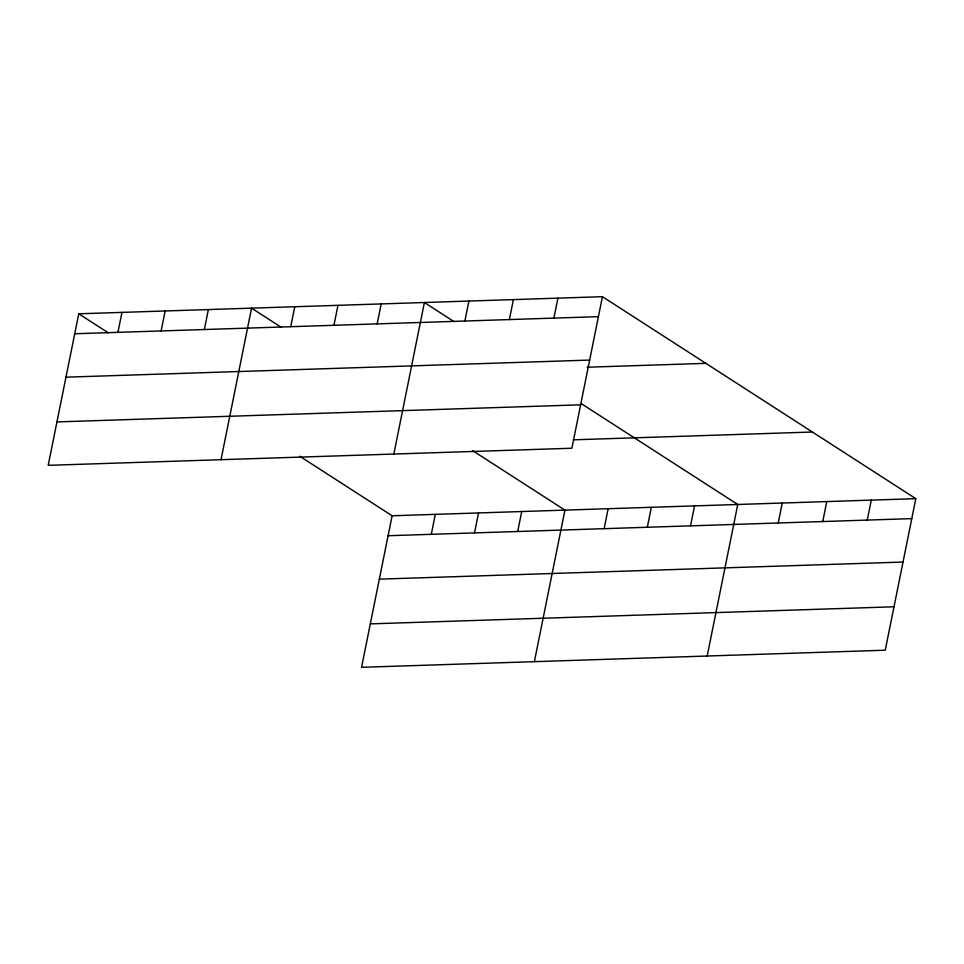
<?xml version="1.0" encoding="UTF-8"?>
<svg xmlns="http://www.w3.org/2000/svg" width="964" height="964" viewBox="0 0 964 964"><rect width="100%" height="100%" fill="white"/><g stroke="black" fill="none" stroke-linecap="round" stroke-linejoin="round"><path stroke-width="1.45" d="M78.759 313.794L48.2 465.335L571.881 448.236L602.44 296.695L78.759 313.794L108.305 332.833M117.933 332.339L121.958 312.384M161.133 330.929L165.157 310.974M204.344 329.519L208.369 309.565M221.021 459.683L251.568 308.155L281.114 327.194M290.754 326.7L294.779 306.745M333.954 325.29L337.978 305.335M377.153 323.88L381.178 303.925M393.83 454.044L424.389 302.515L453.936 321.554M299.792 456.261L392.119 515.764L361.56 667.305L885.241 650.206L915.8 498.665L602.44 296.695M464.877 321.024L468.902 301.057M431.294 534.321L435.318 514.354M509.39 319.566L513.414 299.599M474.505 532.911L478.53 512.944M553.902 318.108L557.927 298.153M517.704 531.501L521.729 511.535M534.381 661.666L564.928 510.125L472.601 450.61M604.115 528.67L608.139 508.715M647.314 527.26L651.339 507.305M690.513 525.85L694.55 505.895M707.19 656.014L737.749 504.485L581.063 403.494M778.237 522.994L782.262 503.027M822.75 521.536L826.775 501.581M867.263 520.09L871.287 500.123M74.734 333.761L598.415 316.662M65.974 377.177L589.655 360.078M587.148 367.224L705.853 363.344M56.96 421.907L580.641 404.82M573.255 439.825L812.387 432.017M392.119 515.764L915.8 498.665M388.094 535.731L911.775 518.632M379.334 579.147L903.015 562.048M370.321 623.877L894.002 606.79"/></g></svg>
